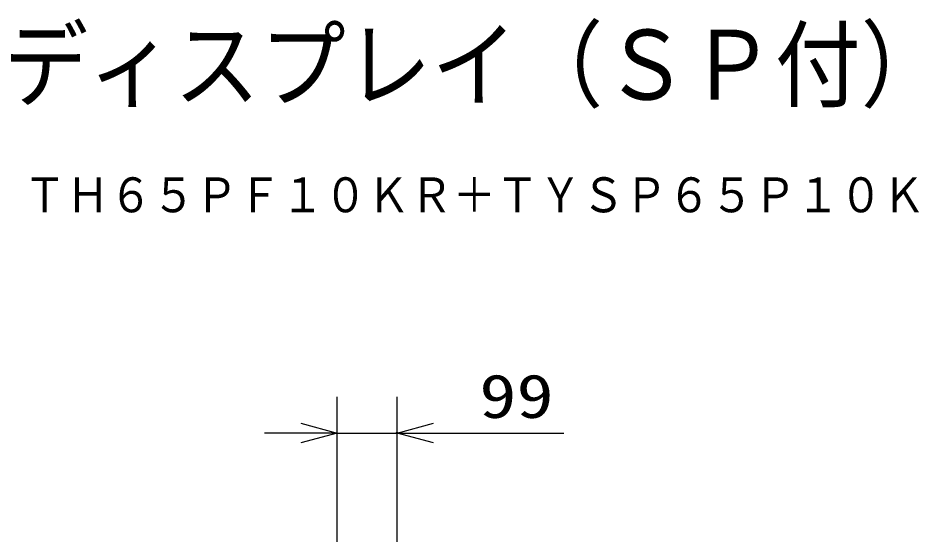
# Model space of a CAD drawing. Units: millimetres, scale not verified. Extents: x -63 to 63, y -57 to 57.
# Drawn here: x 12.61 to 62.18, y 28.55 to 57.41 of the extents above; entities that cross this region are included whole.
import ezdxf
from ezdxf.enums import TextEntityAlignment as Align

# ---------------------------------------------------------------- set-up
doc = ezdxf.new("R2010")
doc.units = ezdxf.units.MM
doc.header["$LTSCALE"] = 0.190236
doc.header["$PDMODE"] = 32
doc.header["$PDSIZE"] = 0.0951
for name, color, linetype in [('0-0_TOUROKU', 1, 'Continuous'), ('0-2_MOJI1', 2, 'Continuous'), ('0-3_WAKU', 7, 'Continuous')]:
    doc.layers.add(name, color=color, linetype=linetype)
doc.styles.add('ＭＳ ゴシック', font='')
doc.styles.get('ＭＳ ゴシック').set_extended_font_data('MS Gothic')

# ---------------------------------------------------------------- blocks, each defined once
blk = doc.blocks.new('_OPEN30')
at = {"layer": '0-3_WAKU'}
blk.add_line((0, 0), (-1, 0), dxfattribs=at)
blk.add_lwpolyline([(-1, 0.26795), (0, 0), (-1, -0.26795)], dxfattribs=at)

msp = doc.modelspace()

# ---------------------------------------------------------------- linework, layer by layer
at = {"layer": '0-2_MOJI1', "color": 3}
for p, q in [((30.1713, 28.5489), (30.1713, 36.5489)), ((33.4714, 28.5489), (33.4714, 36.5489)), ((28.1713, 34.5489), (26.1713, 34.5489)), ((30.1713, 34.5489), (33.4714, 34.5489)), ((35.4714, 34.5489), (42.638, 34.5489))]:
    msp.add_line(p, q, dxfattribs=at)
at = {"layer": '0-3_WAKU'}
msp.add_point((33.4714, 34.5489), dxfattribs=at)

# ---------------------------------------------------------------- block references
at = {"layer": '0-2_MOJI1', "xscale": 2, "yscale": 2}
msp.add_blockref('_OPEN30', (30.1713, 34.5489), dxfattribs=at)
at = {"layer": '0-2_MOJI1', "xscale": 2, "yscale": 2, "rotation": 180}
msp.add_blockref('_OPEN30', (33.4714, 34.5489), dxfattribs=at)

# ---------------------------------------------------------------- texts
at = {"layer": '0-0_TOUROKU', "style": 'ＭＳ ゴシック', "width": 0.9}
msp.add_text('ＴＨ６５ＰＦ１０ＫＲ＋ＴＹＳＰ６５Ｐ１０Ｋ', height=1.925, dxfattribs=at).set_placement((12.9, 46.13), align=Align.BOTTOM_LEFT)
at = {"layer": '0-2_MOJI1', "style": 'ＭＳ ゴシック', "width": 0.9}
msp.add_text('ハイビジョンプラズマディスプレイ（ＳＰ付）', height=3.848, dxfattribs=at).set_placement((-35.5001, 51.7599), align=Align.BOTTOM_LEFT)
at = {"layer": '0-2_MOJI1', "color": 3, "style": 'ＭＳ ゴシック', "width": 1.25}
msp.add_text('99', height=2.406, dxfattribs=at).set_placement((37.9878, 34.6585), align=Align.BOTTOM_LEFT)

doc.saveas('drawing.dxf')
